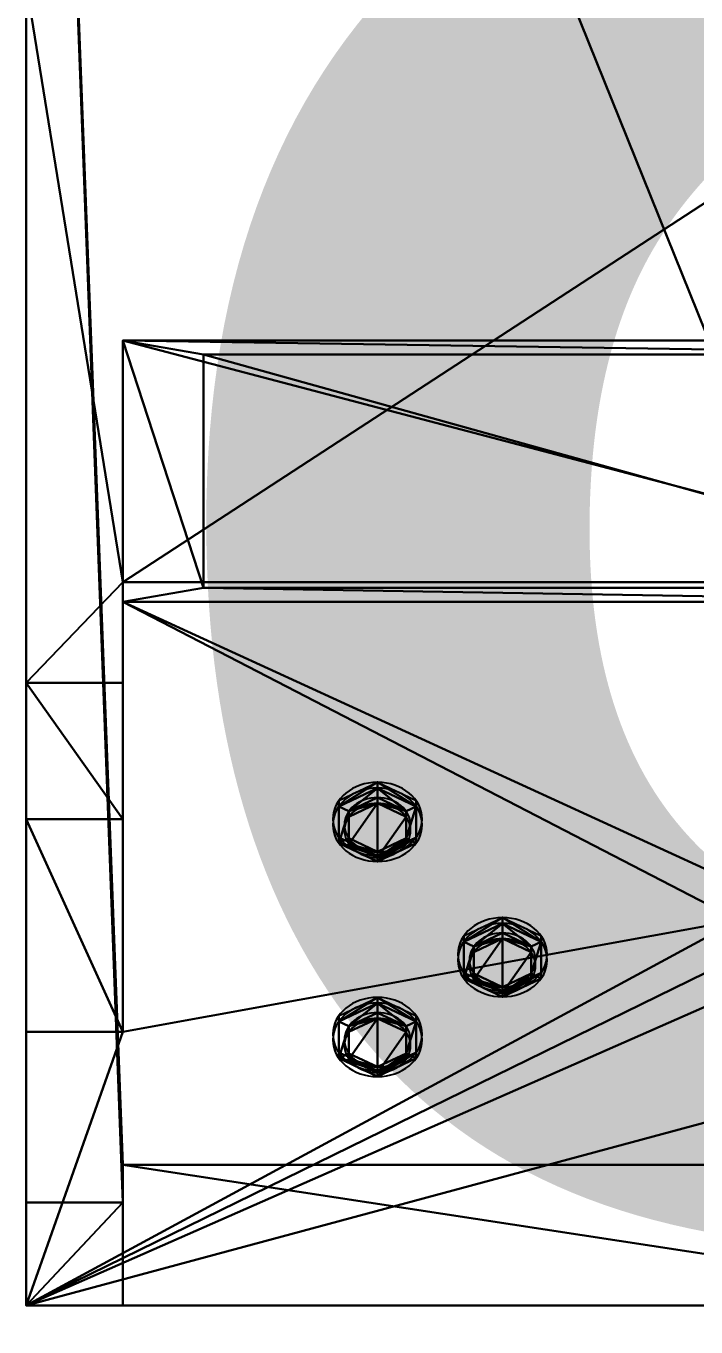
# Model space of a CAD drawing. Extents: x 4.4 to 15.1, y 1.6 to 2.9.
# Drawn here: x 4.4293 to 4.6404, y 1.8235 to 2.2338 of the extents above; entities that cross this region are included whole.
import ezdxf

# ---------------------------------------------------------------- set-up
doc = ezdxf.new("R2010")
doc.units = 0
doc.header["$MEASUREMENT"] = 0
doc.layers.get('0').update_dxf_attribs({"color": 13, "linetype": 'CONTINUOUS'})

# ---------------------------------------------------------------- blocks, each defined once
blk = doc.blocks.new('BUTTON')
for p, q in [((0.0122, 0.02818), (0.0122, 0.02818, 0.00318)), ((0, 0.02113), (0, 0.02113, 0.00318)), ((0.0122, 0.02451, 0.00318), (0.0122, 0.02451, 0.00635)), ((0.0244, 0.02113), (0.0244, 0.02113, 0.00318)), ((0.00317, 0.0193, 0.00318), (0.00317, 0.0193, 0.00635)), ((0.02123, 0.0193, 0.00318), (0.02123, 0.0193, 0.00635)), ((0.00317, 0.00888, 0.00318), (0.00317, 0.00888, 0.00635)), ((0.02123, 0.00888, 0.00318), (0.02123, 0.00888, 0.00635)), ((0, 0.00704), (0, 0.00704, 0.00318)), ((0.0244, 0.00704), (0.0244, 0.00704, 0.00318)), ((0.0122, 0.00367, 0.00318), (0.0122, 0.00367, 0.00635)), ((0.0122, 0), (0.0122, 0, 0.00318))]:
    blk.add_line(p, q)
for centre, radius in [((0.0122, 0.01409), 0.01409), ((0.0122, 0.01409, 0.00318), 0.01409), ((0.0122, 0.01409, 0.00318), 0.01042), ((0.0122, 0.01409, 0.00635), 0.01042)]:
    blk.add_circle(centre, radius)
mesh = blk.add_polyface()
corners = [(0, 0.02113, 0.00318), (0.0122, 0.02818), (0, 0.02113), (0.0122, 0.02818, 0.00318)]
mesh.append_faces([[corners[k] for k in face] for face in [(0, 1, 2), (1, 0, 3)]], dxfattribs={"vtx0": -1})
mesh = blk.add_polyface()
corners = [(0, 0.00704, 0.00318), (0.00317, 0.00888, 0.00318), (0, 0.02113, 0.00318), (0.0122, 0, 0.00318), (0.0122, 0.00367, 0.00318), (0.0244, 0.00704, 0.00318), (0.02123, 0.00888, 0.00318), (0.02123, 0.0193, 0.00318), (0.00317, 0.0193, 0.00318), (0.0122, 0.02818, 0.00318), (0.0122, 0.02451, 0.00318), (0.0244, 0.02113, 0.00318)]
mesh.append_faces([[corners[k] for k in face] for face in [(0, 1, 2), (1, 3, 4), (4, 5, 6), (6, 5, 7), (2, 8, 9), (8, 2, 1), (9, 7, 11), (11, 7, 5)]], dxfattribs={"vtx0": -1, "vtx1": -1})
mesh.append_faces([[corners[k] for k in face] for face in [(1, 0, 3), (4, 3, 5), (9, 8, 10), (9, 10, 7)]], dxfattribs={"vtx0": -1, "vtx2": -1})
mesh = blk.add_polyface()
corners = [(0.0122, 0.02818), (0.0244, 0.02113, 0.00318), (0.0244, 0.02113), (0.0122, 0.02818, 0.00318)]
mesh.append_faces([[corners[k] for k in face] for face in [(0, 1, 2), (1, 0, 3)]], dxfattribs={"vtx0": -1})
mesh = blk.add_polyface()
corners = [(0, 0.00704, 0.00318), (0, 0.02113), (0, 0.00704), (0, 0.02113, 0.00318)]
mesh.append_faces([[corners[k] for k in face] for face in [(0, 1, 2), (1, 0, 3)]], dxfattribs={"vtx0": -1})
mesh = blk.add_polyface()
corners = [(0.0122, 0.00367, 0.00635), (0.00317, 0.0193, 0.00635), (0.00317, 0.00888, 0.00635), (0.0122, 0.02451, 0.00635), (0.02123, 0.00888, 0.00635), (0.02123, 0.0193, 0.00635)]
mesh.append_faces([[corners[k] for k in face] for face in [(0, 1, 2), (3, 4, 5)]], dxfattribs={"vtx0": -1})
mesh.append_faces([[corners[k] for k in face] for face in [(1, 0, 3)]], dxfattribs={"vtx0": -1, "vtx1": -1})
mesh.append_faces([[corners[k] for k in face] for face in [(3, 0, 4)]], dxfattribs={"vtx0": -1, "vtx2": -1})
mesh = blk.add_polyface()
corners = [(0.00317, 0.0193, 0.00318), (0.0122, 0.02451, 0.00635), (0.0122, 0.02451, 0.00318), (0.00317, 0.0193, 0.00635)]
mesh.append_faces([[corners[k] for k in face] for face in [(0, 1, 2), (1, 0, 3)]], dxfattribs={"vtx0": -1})
mesh = blk.add_polyface()
corners = [(0.0122, 0.02451, 0.00635), (0.02123, 0.0193, 0.00318), (0.0122, 0.02451, 0.00318), (0.02123, 0.0193, 0.00635)]
mesh.append_faces([[corners[k] for k in face] for face in [(0, 1, 2), (1, 0, 3)]], dxfattribs={"vtx0": -1})
mesh = blk.add_polyface()
corners = [(0.0244, 0.02113), (0.0244, 0.00704, 0.00318), (0.0244, 0.00704), (0.0244, 0.02113, 0.00318)]
mesh.append_faces([[corners[k] for k in face] for face in [(0, 1, 2), (1, 0, 3)]], dxfattribs={"vtx0": -1})
mesh = blk.add_polyface()
corners = [(0.00317, 0.00888, 0.00635), (0.00317, 0.0193, 0.00318), (0.00317, 0.00888, 0.00318), (0.00317, 0.0193, 0.00635)]
mesh.append_faces([[corners[k] for k in face] for face in [(0, 1, 2), (1, 0, 3)]], dxfattribs={"vtx0": -1})
mesh = blk.add_polyface()
corners = [(0.02123, 0.0193, 0.00318), (0.02123, 0.00888, 0.00635), (0.02123, 0.00888, 0.00318), (0.02123, 0.0193, 0.00635)]
mesh.append_faces([[corners[k] for k in face] for face in [(0, 1, 2), (1, 0, 3)]], dxfattribs={"vtx0": -1})
mesh = blk.add_polyface()
corners = [(0.0122, 0.00367, 0.00635), (0.00317, 0.00888, 0.00318), (0.0122, 0.00367, 0.00318), (0.00317, 0.00888, 0.00635)]
mesh.append_faces([[corners[k] for k in face] for face in [(0, 1, 2), (1, 0, 3)]], dxfattribs={"vtx0": -1})
mesh = blk.add_polyface()
corners = [(0.02123, 0.00888, 0.00635), (0.0122, 0.00367, 0.00318), (0.02123, 0.00888, 0.00318), (0.0122, 0.00367, 0.00635)]
mesh.append_faces([[corners[k] for k in face] for face in [(0, 1, 2), (1, 0, 3)]], dxfattribs={"vtx0": -1})
mesh = blk.add_polyface()
corners = [(0.0122, 0, 0.00318), (0, 0.00704), (0.0122, 0), (0, 0.00704, 0.00318)]
mesh.append_faces([[corners[k] for k in face] for face in [(0, 1, 2), (1, 0, 3)]], dxfattribs={"vtx0": -1})
mesh = blk.add_polyface()
corners = [(0.0244, 0.00704, 0.00318), (0.0122, 0), (0.0244, 0.00704), (0.0122, 0, 0.00318)]
mesh.append_faces([[corners[k] for k in face] for face in [(0, 1, 2), (1, 0, 3)]], dxfattribs={"vtx0": -1})
blk = doc.blocks.new('ARCADE_GAME_HALF')
for p, q in [((0.2667, 0.03258), (0.2667, 0.8382)), ((0.23622, 0.30442, 1.38516), (-0.05334, 0.30442, 1.38516)), ((0.23622, 0.30442, 1.38516), (0.23622, 0.222, 0.91594)), ((0.23622, 0.22822, 1.38516), (0.23622, 0.30442, 1.38516)), ((-0.05334, 0.30002, 1.36014), (0.21082, 0.30002, 1.36014)), ((0.21082, 0.30002, 1.36014), (0.21082, 0.22639, 0.94096)), ((0.23622, 0.22822, 1.57237), (-0.05334, 0.22822, 1.57237)), ((0.23622, 0.22822, 1.38516), (-0.05334, 0.22822, 1.38516)), ((0.21082, 0.22639, 0.94096), (-0.05334, 0.22639, 0.94096)), ((0.23622, 0.22822, 1.57237), (0.23622, 0.22822, 1.38516)), ((0.23622, 0.222, 0.91594), (-0.05334, 0.222, 0.91594)), ((0.23622, 0.08632, 0.82186), (0.23622, 0.222, 0.91594)), ((0.23622, 0.19639, 1.5748), (0.23622, 0.19639, 0.99855)), ((0.2667, 0.19639, 0.99855), (0.23622, 0.19639, 0.99855)), ((0.2667, 0.19639, 1.5748), (0.23622, 0.19639, 1.5748)), ((0.2667, 0.19639, 1.5748), (0.2667, 0.19639, 0.99855)), ((0.2667, 0.15343, 0.90269), (0.23622, 0.15343, 0.90269)), ((0.2667, 0.08632, 0.82186), (0.23622, 0.08632, 0.82186)), ((0.23622, 0.04445, 0.73926), (-0.05334, 0.04445, 0.73926)), ((0.23622, 0.04445), (-0.05334, 0.04445)), ((0.23622, 0.04445, 0.73926), (0.23622, 0.04445)), ((0.23622, 0.04445), (0.23622, 0.03258)), ((0.23622, 0, 0.73926), (0.23622, 0.04445, 0.73926)), ((0.23622, 0, 0.73926), (0.23622, 0.03258, 0.70028)), ((0.23622, 0.03258, 0.70028), (0.23622, 0.03258)), ((0.2667, 0.03258), (0.23622, 0.03258)), ((0.2667, 0.03258, 0.70028), (0.23622, 0.03258, 0.70028)), ((0.2667, 0.03258, 0.70028), (0.2667, 0.03258)), ((0.2667, 0, 0.73926), (0.2667, 0.03258, 0.70028)), ((0.2667, 0, 0.762), (-0.05334, 0, 0.762)), ((0.23622, 0, 0.73926), (-0.05334, 0, 0.73926)), ((0.2667, 0, 0.73926), (0.23622, 0, 0.73926)), ((0.2667, 0, 0.73926), (0.2667, 0, 0.762))]:
    blk.add_line(p, q)
at = {"extrusion": (1, 0, 0)}
for centre, radius, start, end in [((0.19639, 0.12216, 0.2667), 1.45264, 63.77984, 90), ((0.19639, 0.12216, 0.23622), 1.45264, 88.74278, 90), ((-0.17591, 1.10785, 0.2667), 0.38802, 296.9595, 312.5191)]:
    blk.add_arc(centre, radius, start, end, dxfattribs=at)
at = {"extrusion": (-6.1264e-18, -0.569844, 0.821753), "rotation": 360}
for p in [(0.14373, 0.6069, 0.62618), (0.10434, 0.56057, 0.63425), (0.14373, 0.52435, 0.62618)]:
    blk.add_blockref('BUTTON', p, dxfattribs=at)
mesh = blk.add_polyface()
corners = [(0.2667, 0.8382), (-0.05334, 0.04445), (-0.05334, 0.8382), (0.23622, 0.04445), (0.23622, 0.03258), (0.2667, 0.03258)]
mesh.append_faces([[corners[k] for k in face] for face in [(0, 1, 2), (4, 0, 5)]], dxfattribs={"vtx0": -1})
mesh.append_faces([[corners[k] for k in face] for face in [(1, 0, 3), (3, 0, 4)]], dxfattribs={"vtx0": -1, "vtx1": -1})
mesh = blk.add_polyface()
corners = [(0.2667, 0.8382), (0.2667, 0.03258, 0.70028), (0.2667, 0.03258), (0.2667, 0.08632, 0.82186), (0.2667, 0.15343, 0.90269), (0.2667, 0.19639, 0.99855), (0.2667, 0.41712, 1.55793), (0.2667, 0.63273, 1.50772), (0.2667, 0.8382, 1.42533), (0.2667, 0.19639, 1.5748), (0.2667, 0, 0.762), (0.2667, 0, 0.73926)]
mesh.append_faces([[corners[k] for k in face] for face in [(0, 1, 2), (7, 0, 8), (1, 10, 11)]], dxfattribs={"vtx0": -1})
mesh.append_faces([[corners[k] for k in face] for face in [(3, 0, 4), (4, 0, 5), (6, 0, 7), (10, 1, 3)]], dxfattribs={"vtx0": -1, "vtx1": -1})
mesh.append_faces([[corners[k] for k in face] for face in [(1, 0, 3), (5, 0, 6)]], dxfattribs={"vtx0": -1, "vtx1": -1, "vtx2": -1})
mesh.append_faces([[corners[k] for k in face] for face in [(6, 9, 5)]], dxfattribs={"vtx2": -1})
at = {"color": 179}
mesh = blk.add_polyface(dxfattribs=at)
corners = [(0.2667, 0.19639, 1.5748), (0.23622, 0.22822, 1.57237), (0.23622, 0.19639, 1.5748), (-0.05334, 0.41712, 1.55793), (-0.05334, 0.22822, 1.57237), (0.2667, 0.41712, 1.55793)]
mesh.append_faces([[corners[k] for k in face] for face in [(0, 1, 2), (1, 3, 4)]], dxfattribs={"vtx0": -1, "color": 179})
mesh.append_faces([[corners[k] for k in face] for face in [(3, 1, 5), (5, 1, 0)]], dxfattribs={"vtx0": -1, "vtx1": -1, "color": 179})
mesh = blk.add_polyface(dxfattribs=at)
corners = [(0.23622, 0.30442, 1.38516), (-0.05334, 0.22822, 1.38516), (-0.05334, 0.30442, 1.38516), (0.23622, 0.22822, 1.38516)]
mesh.append_faces([[corners[k] for k in face] for face in [(0, 1, 2), (1, 0, 3)]], dxfattribs={"vtx0": -1, "color": 179})
mesh = blk.add_polyface(dxfattribs=at)
corners = [(0.23622, 0.222, 0.91594), (0.21082, 0.22639, 0.94096), (-0.05334, 0.222, 0.91594), (0.23622, 0.30442, 1.38516), (0.21082, 0.30002, 1.36014), (-0.05334, 0.30002, 1.36014), (-0.05334, 0.30442, 1.38516), (-0.05334, 0.22639, 0.94096)]
mesh.append_faces([[corners[k] for k in face] for face in [(5, 3, 6)]], dxfattribs={"vtx0": -1, "color": 179})
mesh.append_faces([[corners[k] for k in face] for face in [(0, 1, 2), (1, 3, 4), (4, 3, 5)]], dxfattribs={"vtx0": -1, "vtx1": -1, "color": 179})
mesh.append_faces([[corners[k] for k in face] for face in [(1, 0, 3)]], dxfattribs={"vtx0": -1, "vtx2": -1, "color": 179})
mesh.append_faces([[corners[k] for k in face] for face in [(7, 2, 1)]], dxfattribs={"vtx1": -1, "color": 179})
mesh = blk.add_polyface()
corners = [(0.23622, 0.15343, 0.90269), (0.23622, 0.222, 0.91594), (0.23622, 0.08632, 0.82186), (0.23622, 0.19639, 0.99855), (0.23622, 0.22822, 1.57237), (0.23622, 0.19639, 1.5748), (0.23622, 0.22822, 1.38516), (0.23622, 0.30442, 1.38516)]
mesh.append_faces([[corners[k] for k in face] for face in [(0, 1, 2), (4, 3, 5)]], dxfattribs={"vtx0": -1})
mesh.append_faces([[corners[k] for k in face] for face in [(3, 4, 1)]], dxfattribs={"vtx0": -1, "vtx1": -1, "vtx2": -1})
mesh.append_faces([[corners[k] for k in face] for face in [(1, 0, 3), (1, 4, 6)]], dxfattribs={"vtx0": -1, "vtx2": -1})
mesh.append_faces([[corners[k] for k in face] for face in [(7, 1, 6)]], dxfattribs={"vtx1": -1})
at = {"color": 167}
mesh = blk.add_polyface(dxfattribs=at)
corners = [(0.21082, 0.30002, 1.36014), (-0.05334, 0.22639, 0.94096), (0.21082, 0.22639, 0.94096), (-0.05334, 0.30002, 1.36014)]
mesh.append_faces([[corners[k] for k in face] for face in [(0, 1, 2), (1, 0, 3)]], dxfattribs={"vtx0": -1, "color": 167})
mesh = blk.add_polyface()
corners = [(0.23622, 0.22822, 1.57237), (-0.05334, 0.22822, 1.38516), (0.23622, 0.22822, 1.38516), (-0.05334, 0.22822, 1.57237)]
mesh.append_faces([[corners[k] for k in face] for face in [(0, 1, 2), (1, 0, 3)]], dxfattribs={"vtx0": -1})
at = {"color": 179}
mesh = blk.add_polyface(dxfattribs=at)
corners = [(0.2667, 0, 0.762), (-0.05334, 0.08632, 0.82186), (-0.05334, 0, 0.762), (0.03002, 0.1042, 0.83426), (0.01781, 0.10999, 0.83827), (-0.05334, 0.222, 0.91594), (0.04222, 0.10999, 0.83827), (0.04222, 0.12157, 0.8463), (0.23622, 0.08632, 0.82186), (0.2667, 0.08632, 0.82186), (0.03002, 0.12735, 0.85031), (0.23622, 0.222, 0.91594), (0.01781, 0.12157, 0.8463)]
mesh.append_faces([[corners[k] for k in face] for face in [(0, 1, 2), (8, 0, 9)]], dxfattribs={"vtx0": -1, "color": 179})
mesh.append_faces([[corners[k] for k in face] for face in [(1, 4, 5), (3, 0, 6), (6, 0, 7), (5, 10, 11), (10, 5, 12), (12, 5, 4), (11, 7, 8)]], dxfattribs={"vtx0": -1, "vtx1": -1, "color": 179})
mesh.append_faces([[corners[k] for k in face] for face in [(1, 0, 3), (7, 0, 8)]], dxfattribs={"vtx0": -1, "vtx1": -1, "vtx2": -1, "color": 179})
mesh.append_faces([[corners[k] for k in face] for face in [(1, 3, 4), (11, 10, 7)]], dxfattribs={"vtx0": -1, "vtx2": -1, "color": 179})
mesh = blk.add_polyface()
corners = [(0.2667, 0.19639, 0.99855), (0.23622, 0.15343, 0.90269), (0.2667, 0.15343, 0.90269), (0.23622, 0.19639, 0.99855)]
mesh.append_faces([[corners[k] for k in face] for face in [(0, 1, 2), (1, 0, 3)]], dxfattribs={"vtx0": -1})
mesh = blk.add_polyface()
corners = [(0.2667, 0.19639, 1.5748), (0.23622, 0.19639, 0.99855), (0.2667, 0.19639, 0.99855), (0.23622, 0.19639, 1.5748)]
mesh.append_faces([[corners[k] for k in face] for face in [(0, 1, 2), (1, 0, 3)]], dxfattribs={"vtx0": -1})
mesh = blk.add_polyface()
corners = [(0.2667, 0.15343, 0.90269), (0.23622, 0.08632, 0.82186), (0.2667, 0.08632, 0.82186), (0.23622, 0.15343, 0.90269)]
mesh.append_faces([[corners[k] for k in face] for face in [(0, 1, 2), (1, 0, 3)]], dxfattribs={"vtx0": -1})
at = {"color": 41}
mesh = blk.add_polyface(dxfattribs=at)
corners = [(0.23622, 0.04445, 0.73926), (-0.05334, 0, 0.73926), (-0.05334, 0.04445, 0.73926), (0.23622, 0, 0.73926)]
mesh.append_faces([[corners[k] for k in face] for face in [(0, 1, 2), (1, 0, 3)]], dxfattribs={"vtx0": -1, "color": 41})
mesh = blk.add_polyface(dxfattribs=at)
corners = [(0.23622, 0.04445), (0.02286, 0.04445, 0.40459), (-0.00059, 0.04445, 0.38114), (0.23622, 0.04445, 0.73926), (0.02286, 0.04445, 0.56761), (0.00613, 0.04445, 0.58434), (-0.05334, 0.04445, 0.58434), (-0.05334, 0.04445, 0.73926), (-0.05334, 0.04445, 0.38114), (-0.05334, 0.04445)]
mesh.append_faces([[corners[k] for k in face] for face in [(6, 3, 7), (0, 8, 9)]], dxfattribs={"vtx0": -1, "color": 41})
mesh.append_faces([[corners[k] for k in face] for face in [(1, 3, 4), (4, 3, 5), (5, 3, 6), (8, 0, 2)]], dxfattribs={"vtx0": -1, "vtx1": -1, "color": 41})
mesh.append_faces([[corners[k] for k in face] for face in [(0, 1, 2), (1, 0, 3)]], dxfattribs={"vtx0": -1, "vtx2": -1, "color": 41})
mesh = blk.add_polyface(dxfattribs=at)
corners = [(0.23622, 0.04445, 0.73926), (0.23622, 0.03258, 0.70028), (0.23622, 0, 0.73926), (0.23622, 0.03258), (0.23622, 0.04445)]
mesh.append_faces([[corners[k] for k in face] for face in [(0, 1, 2), (3, 0, 4)]], dxfattribs={"vtx0": -1, "color": 41})
mesh.append_faces([[corners[k] for k in face] for face in [(1, 0, 3)]], dxfattribs={"vtx0": -1, "vtx1": -1, "color": 41})
mesh = blk.add_polyface()
corners = [(0.2667, 0.03258, 0.70028), (0.23622, 0.03258), (0.2667, 0.03258), (0.23622, 0.03258, 0.70028)]
mesh.append_faces([[corners[k] for k in face] for face in [(0, 1, 2), (1, 0, 3)]], dxfattribs={"vtx0": -1})
mesh = blk.add_polyface()
corners = [(0.2667, 0, 0.73926), (0.23622, 0.03258, 0.70028), (0.2667, 0.03258, 0.70028), (0.23622, 0, 0.73926)]
mesh.append_faces([[corners[k] for k in face] for face in [(0, 1, 2), (1, 0, 3)]], dxfattribs={"vtx0": -1})
at = {"color": 179}
mesh = blk.add_polyface(dxfattribs=at)
corners = [(0.2667, 0, 0.762), (0.23622, 0, 0.73926), (0.2667, 0, 0.73926), (-0.05334, 0, 0.73926), (-0.05334, 0, 0.762)]
mesh.append_faces([[corners[k] for k in face] for face in [(0, 1, 2), (3, 0, 4)]], dxfattribs={"vtx0": -1, "color": 179})
mesh.append_faces([[corners[k] for k in face] for face in [(1, 0, 3)]], dxfattribs={"vtx0": -1, "vtx1": -1, "color": 179})
blk = doc.blocks.new('ARCADE_GAME')
at = {"color": 41}
ref = blk.add_blockref('ARCADE_GAME_HALF', (0.37338, -0.03258), dxfattribs=at)
ref.add_attrib('Skp_ComponentInstanceName', 'arcade game_half', (0, 0), dxfattribs={"height": 1})
at = {"color": 41, "extrusion": (0, 0, -1), "zscale": -1}
blk.add_blockref('ARCADE_GAME_HALF', (-0.2667, -0.03258), dxfattribs=at)

msp = doc.modelspace()

# ---------------------------------------------------------------- block references
msp.add_blockref('ARCADE_GAME', (4.42929, 1.86281))

doc.saveas('drawing.dxf')
